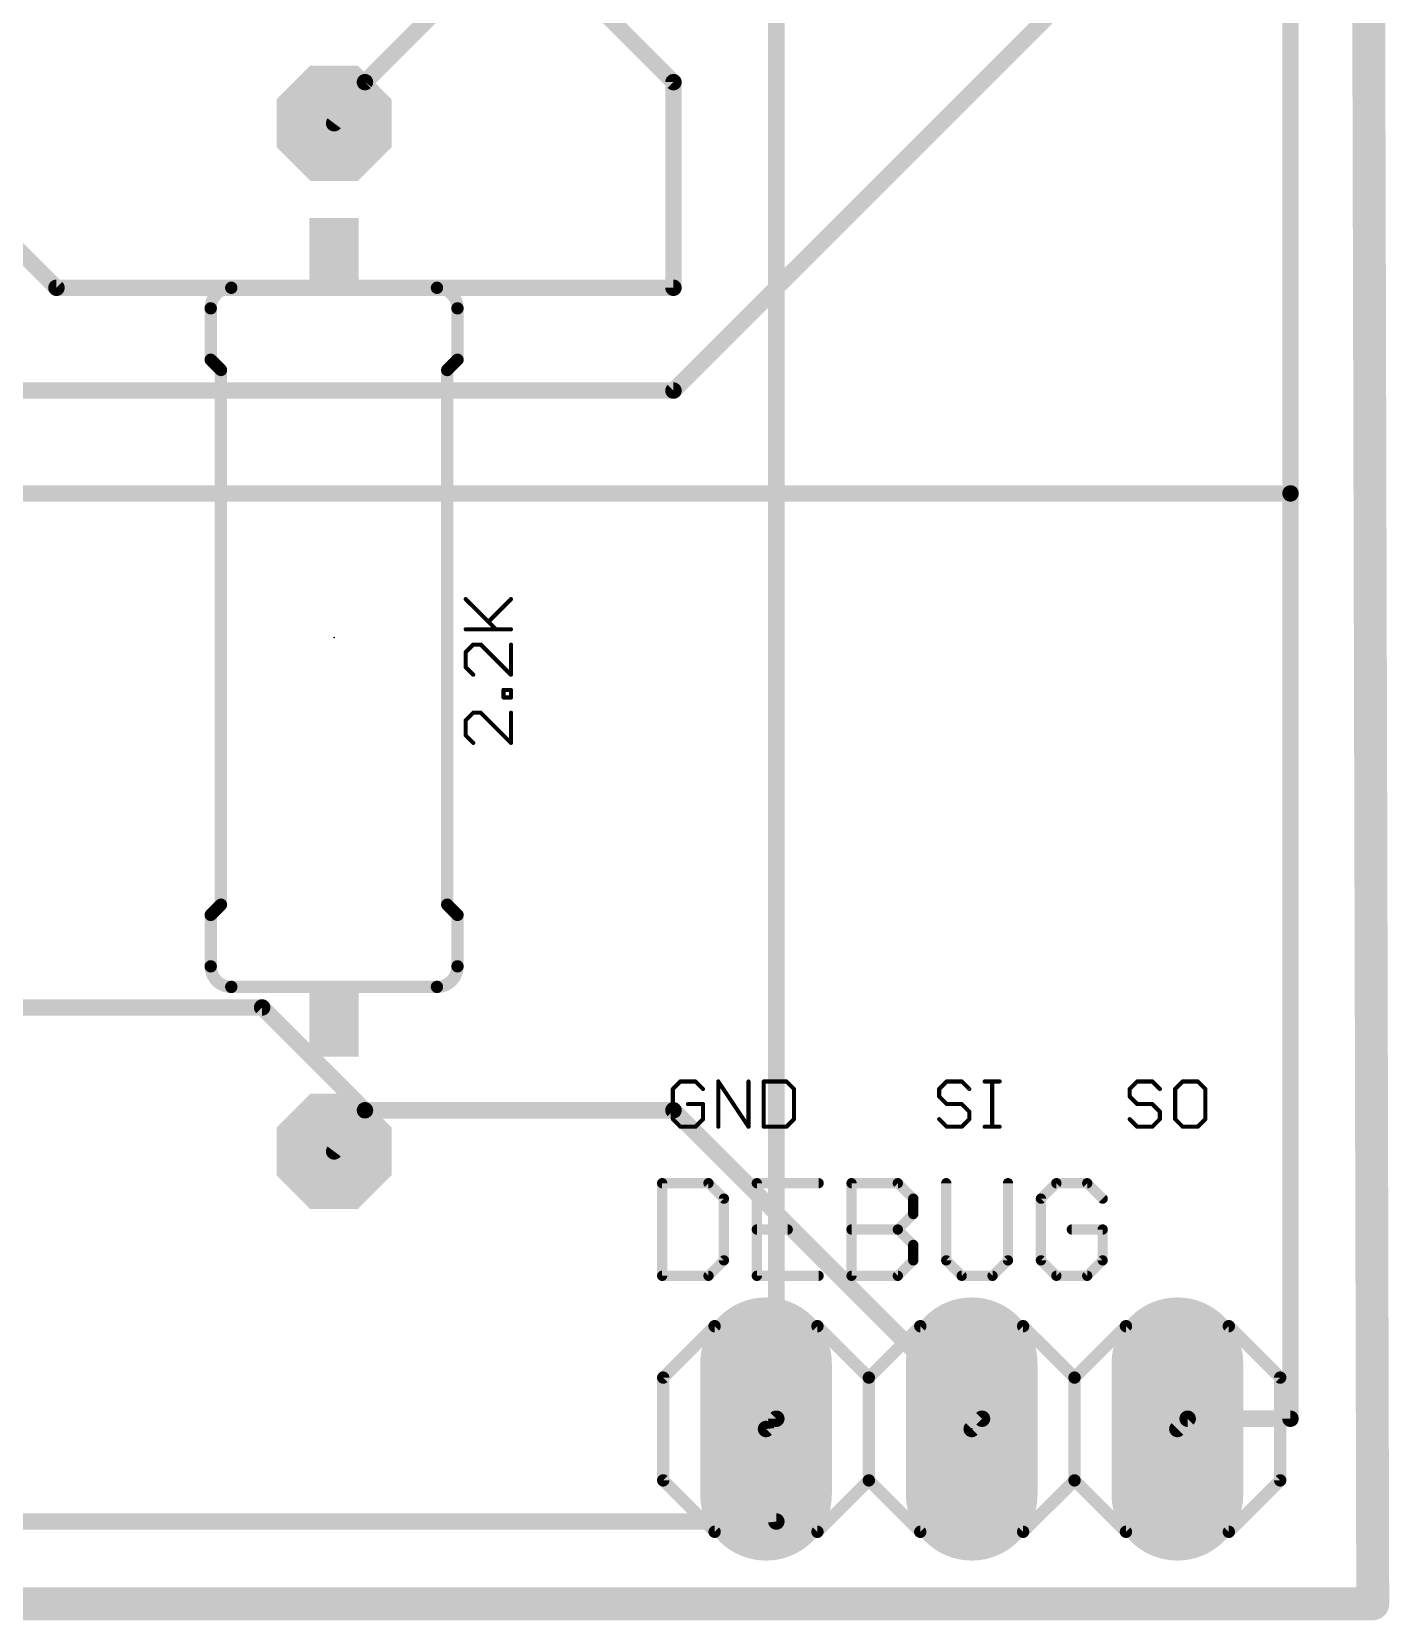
# Model space of a CAD drawing. Extents: x -2.2 to 88.8, y 2.6 to 53.2.
# Drawn here: x 72.09 to 88.85, y 2.59 to 22.21 of the extents above; entities that cross this region are included whole.
import ezdxf

# ---------------------------------------------------------------- set-up
doc = ezdxf.new("R2010")
doc.units = 0
for name, color, linetype in [('1', 22, 'CONTINUOUS'), ('16', 175, 'CONTINUOUS'), ('17', 82, 'CONTINUOUS'), ('20', 7, 'CONTINUOUS'), ('21', 253, 'CONTINUOUS'), ('23', 7, 'CONTINUOUS'), ('25', 253, 'CONTINUOUS')]:
    doc.layers.add(name, color=color, linetype=linetype)

# ---------------------------------------------------------------- blocks, each defined once
blk = doc.blocks.new('LONGP100')
at = {"const_width": 1}
blk.add_lwpolyline([(-0.5, 0), (0.5, 0)], dxfattribs=at)
at = {"const_width": 0.5}
for points in [[(-0.5, 0.25, 1), (-0.5, -0.25)], [(0.5, -0.25, 1), (0.5, 0.25)]]:
    blk.add_lwpolyline(points, format="xyb", dxfattribs=at)
blk = doc.blocks.new('RECT')
blk.add_solid([(-0.5, -0.5), (0.5, -0.5), (-0.5, 0.5), (0.5, 0.5)])
blk = doc.blocks.new('OCTAGONP')
at = {"const_width": 0.5}
blk.add_lwpolyline([(-0.25, -0.1036), (-0.25, 0.1036), (-0.1036, 0.25), (0.1036, 0.25), (0.25, 0.1036), (0.25, -0.1036), (0.1036, -0.25), (-0.1036, -0.25), (-0.25, -0.1036), (-0.25, 0.1036)], dxfattribs=at)

msp = doc.modelspace()

# ---------------------------------------------------------------- linework, layer by layer
at = {"layer": '1', "const_width": 0.2032}
for points in [[(81.28, 31.75), (81.28, 5.08)], [(78.74, 24.13), (76.2, 21.59)], [(76.2, 21.59), (75.819, 21.082)], [(81.28, 5.08), (81.153, 4.953)], [(81.28, 3.81), (81.153, 4.953)], [(6.35, 3.81), (81.28, 3.81)]]:
    msp.add_lwpolyline(points, dxfattribs=at)
at = {"layer": '1', "const_width": 0.1016}
for points in [[(76.1641, 21.6259, 1), (76.2359, 21.5541)], [(76.2406, 21.5595, 1), (76.1594, 21.6205)], [(75.7784, 21.1125, 1), (75.8596, 21.0515)], [(81.2292, 5.08, 1), (81.3308, 5.08)], [(81.3159, 5.0441, 1), (81.2441, 5.1159)], [(81.2035, 4.9586, 1), (81.1025, 4.9474)], [(81.1171, 4.9889, 1), (81.1889, 4.9171)], [(81.2295, 3.8044, 1), (81.3305, 3.8156)], [(81.28, 3.7592, 1), (81.28, 3.8608)]]:
    msp.add_lwpolyline(points, format="xyb", dxfattribs=at)
at = {"layer": '16', "const_width": 0.2032}
for points in [[(87.63, 16.51), (87.63, 29.21)], [(80.01, 17.78), (86.36, 24.13)], [(80.01, 21.59), (78.74, 22.86)], [(80.01, 19.05), (80.01, 21.59)], [(71.12, 20.32), (72.39, 19.05)], [(72.39, 19.05), (80.01, 19.05)], [(68.58, 17.78), (80.01, 17.78)], [(87.63, 16.51), (68.58, 16.51)], [(87.63, 5.08), (87.63, 16.51)], [(71.12, 10.16), (74.93, 10.16)], [(74.93, 10.16), (76.2, 8.89)], [(76.2, 8.89), (75.819, 8.382)], [(76.2, 8.89), (80.01, 8.89)], [(80.01, 8.89), (83.82, 5.08)], [(83.82, 5.08), (83.693, 4.953)], [(86.36, 5.08), (86.233, 4.953)], [(86.36, 5.08), (87.63, 5.08)]]:
    msp.add_lwpolyline(points, dxfattribs=at)
at = {"layer": '16', "const_width": 0.1016}
for points in [[(80.0608, 21.59, 1), (79.9592, 21.59)], [(79.9741, 21.5541, 1), (80.0459, 21.6259)], [(72.39, 19.1008, 1), (72.39, 18.9992)], [(72.3541, 19.0141, 1), (72.4259, 19.0859)], [(79.9592, 19.05, 1), (80.0608, 19.05)], [(80.01, 18.9992, 1), (80.01, 19.1008)], [(79.9741, 17.8159, 1), (80.0459, 17.7441)], [(80.01, 17.7292, 1), (80.01, 17.8308)], [(87.6808, 16.51, 1), (87.5792, 16.51)], [(87.5792, 16.51, 1), (87.6808, 16.51)], [(87.63, 16.4592, 1), (87.63, 16.5608)], [(74.9659, 10.1959, 1), (74.8941, 10.1241)], [(74.93, 10.1092, 1), (74.93, 10.2108)], [(76.2, 8.9408, 1), (76.2, 8.8392)], [(76.2406, 8.8595, 1), (76.1594, 8.9205)], [(76.1641, 8.8541, 1), (76.2359, 8.9259)], [(80.0459, 8.9259, 1), (79.9741, 8.8541)], [(80.01, 8.8392, 1), (80.01, 8.9408)], [(75.7784, 8.4125, 1), (75.8596, 8.3515)], [(83.8559, 5.0441, 1), (83.7841, 5.1159)], [(83.7841, 5.0441, 1), (83.8559, 5.1159)], [(86.36, 5.1308, 1), (86.36, 5.0292)], [(86.3959, 5.0441, 1), (86.3241, 5.1159)], [(87.5792, 5.08, 1), (87.6808, 5.08)], [(87.63, 5.0292, 1), (87.63, 5.1308)], [(83.6571, 4.9889, 1), (83.7289, 4.9171)], [(86.1971, 4.9889, 1), (86.2689, 4.9171)]]:
    msp.add_lwpolyline(points, format="xyb", dxfattribs=at)
at = {"layer": '20', "const_width": 0.4064}
for points in [[(88.519, 52.959), (88.646, 2.794)], [(88.646, 2.794), (-1.905, 2.794)]]:
    msp.add_lwpolyline(points, dxfattribs=at)
at = {"layer": '20', "const_width": 0.2032}
for points in [[(88.646, 2.6924, 1), (88.646, 2.8956)], [(88.5444, 2.7937, 1), (88.7476, 2.7943)]]:
    msp.add_lwpolyline(points, format="xyb", dxfattribs=at)
at = {"layer": '21'}
for points, const_width in [([(74.549, 19.05, 0.4142), (74.295, 18.796)], 0.1524), ([(74.549, 19.0881, 1), (74.549, 19.0119)], 0.0762), ([(74.549, 19.0119, 1), (74.549, 19.0881)], 0.0762), ([(77.343, 18.796, 0.4142), (77.089, 19.05)], 0.1524), ([(77.089, 19.0881, 1), (77.089, 19.0119)], 0.0762), ([(77.089, 19.0119, 1), (77.089, 19.0881)], 0.0762), ([(74.3331, 18.796, 1), (74.2569, 18.796)], 0.0762), ([(77.3811, 18.796, 1), (77.3049, 18.796)], 0.0762), ([(74.2569, 18.796, 1), (74.3331, 18.796)], 0.0762), ([(77.3049, 18.796, 1), (77.3811, 18.796)], 0.0762), ([(74.2569, 18.161, 1), (74.3331, 18.161)], 0.0762), ([(74.3219, 18.1879, 1), (74.2681, 18.1341)], 0.0762), ([(74.4601, 18.034, 1), (74.3839, 18.034)], 0.0762), ([(74.3951, 18.0071, 1), (74.4489, 18.0609)], 0.0762), ([(77.2541, 18.034, 1), (77.1779, 18.034)], 0.0762), ([(77.1891, 18.0609, 1), (77.2429, 18.0071)], 0.0762), ([(77.3049, 18.161, 1), (77.3811, 18.161)], 0.0762), ([(77.3699, 18.1341, 1), (77.3161, 18.1879)], 0.0762), ([(77.4531, 15.2129, 1), (77.4351, 15.195)], 0.0254), ([(78.0124, 15.195, 1), (77.9944, 15.2129)], 0.0254), ([(77.7148, 14.9333, 1), (77.7327, 14.9153)], 0.0254), ([(77.4441, 14.8438, 1), (77.4441, 14.8184)], 0.0254), ([(77.808, 14.8221, 1), (77.826, 14.8401)], 0.0254), ([(78.0034, 14.8184, 1), (78.0034, 14.8438)], 0.0254), ([(77.4568, 14.5494, 1), (77.4314, 14.5494)], 0.0254), ([(77.4351, 14.5584, 1), (77.4531, 14.5404)], 0.0254), ([(77.5373, 14.6553, 1), (77.5373, 14.6299)], 0.0254), ([(77.5463, 14.6336, 1), (77.5284, 14.6516)], 0.0254), ([(77.6395, 14.6516, 1), (77.6216, 14.6336)], 0.0254), ([(77.6305, 14.6299, 1), (77.6305, 14.6553)], 0.0254), ([(78.0161, 14.6426, 1), (77.9907, 14.6426)], 0.0254), ([(77.4531, 14.372, 1), (77.4351, 14.354)], 0.0254), ([(77.4314, 14.363, 1), (77.4568, 14.363)], 0.0254), ([(77.5284, 14.2608, 1), (77.5463, 14.2788)], 0.0254), ([(77.9907, 14.2698, 1), (78.0161, 14.2698)], 0.0254), ([(77.9944, 14.2608, 1), (78.0124, 14.2788)], 0.0254), ([(77.9229, 14.0823, 1), (77.8975, 14.0823)], 0.0254), ([(77.9102, 14.095, 1), (77.9102, 14.0696)], 0.0254), ([(77.9102, 14.0018, 1), (77.9102, 13.9764)], 0.0254), ([(77.8975, 13.9891, 1), (77.9229, 13.9891)], 0.0254), ([(78.0161, 14.0823, 1), (77.9907, 14.0823)], 0.0254), ([(77.9907, 13.9891, 1), (78.0161, 13.9891)], 0.0254), ([(78.0034, 14.0696, 1), (78.0034, 14.095)], 0.0254), ([(78.0034, 13.9764, 1), (78.0034, 14.0018)], 0.0254), ([(77.5373, 13.8134, 1), (77.5373, 13.788)], 0.0254), ([(77.5463, 13.7917, 1), (77.5284, 13.8096)], 0.0254), ([(77.6395, 13.8096, 1), (77.6216, 13.7917)], 0.0254), ([(77.6305, 13.788, 1), (77.6305, 13.8134)], 0.0254), ([(78.0161, 13.8007, 1), (77.9907, 13.8007)], 0.0254), ([(77.4568, 13.7074, 1), (77.4314, 13.7074)], 0.0254), ([(77.4351, 13.7164, 1), (77.4531, 13.6985)], 0.0254), ([(77.4531, 13.53, 1), (77.4351, 13.512)], 0.0254), ([(77.4314, 13.521, 1), (77.4568, 13.521)], 0.0254), ([(77.5284, 13.4188, 1), (77.5463, 13.4368)], 0.0254), ([(77.9907, 13.4278, 1), (78.0161, 13.4278)], 0.0254), ([(77.9944, 13.4188, 1), (78.0124, 13.4368)], 0.0254), ([(74.3839, 11.43, 1), (74.4601, 11.43)], 0.0762), ([(74.4489, 11.4031, 1), (74.3951, 11.4569)], 0.0762), ([(77.1779, 11.43, 1), (77.2541, 11.43)], 0.0762), ([(77.2429, 11.4569, 1), (77.1891, 11.4031)], 0.0762), ([(74.3331, 11.303, 1), (74.2569, 11.303)], 0.0762), ([(74.2681, 11.3299, 1), (74.3219, 11.2761)], 0.0762), ([(77.3811, 11.303, 1), (77.3049, 11.303)], 0.0762), ([(77.3161, 11.2761, 1), (77.3699, 11.3299)], 0.0762), ([(74.295, 10.668, 0.4142), (74.549, 10.414)], 0.1524), ([(74.3331, 10.668, 1), (74.2569, 10.668)], 0.0762), ([(74.2569, 10.668, 1), (74.3331, 10.668)], 0.0762), ([(77.089, 10.414, 0.4142), (77.343, 10.668)], 0.1524), ([(77.3811, 10.668, 1), (77.3049, 10.668)], 0.0762), ([(77.3049, 10.668, 1), (77.3811, 10.668)], 0.0762), ([(74.549, 10.4521, 1), (74.549, 10.3759)], 0.0762), ([(74.549, 10.3759, 1), (74.549, 10.4521)], 0.0762), ([(77.089, 10.4521, 1), (77.089, 10.3759)], 0.0762), ([(77.089, 10.3759, 1), (77.089, 10.4521)], 0.0762), ([(80.0957, 9.2588, 1), (80.0957, 9.2334)], 0.0254), ([(80.1047, 9.2371, 1), (80.0867, 9.2551)], 0.0254), ([(80.2911, 9.2551, 1), (80.2731, 9.2371)], 0.0254), ([(80.2821, 9.2334, 1), (80.2821, 9.2588)], 0.0254), ([(80.5765, 9.2461, 1), (80.5511, 9.2461)], 0.0254), ([(80.5743, 9.2531, 1), (80.5532, 9.239)], 0.0254), ([(80.9493, 9.2461, 1), (80.9239, 9.2461)], 0.0254), ([(81.1378, 9.2461, 1), (81.1124, 9.2461)], 0.0254), ([(81.1251, 9.2588, 1), (81.1251, 9.2334)], 0.0254), ([(81.4137, 9.2551, 1), (81.3957, 9.2371)], 0.0254), ([(81.4047, 9.2334, 1), (81.4047, 9.2588)], 0.0254), ([(83.3841, 9.2588, 1), (83.3841, 9.2334)], 0.0254), ([(83.3931, 9.2371, 1), (83.3751, 9.2551)], 0.0254), ([(83.5795, 9.2551, 1), (83.5615, 9.2371)], 0.0254), ([(83.5705, 9.2334, 1), (83.5705, 9.2588)], 0.0254), ([(83.8522, 9.2588, 1), (83.8522, 9.2334)], 0.0254), ([(83.9581, 9.2461, 1), (83.9327, 9.2461)], 0.0254), ([(84.0386, 9.2334, 1), (84.0386, 9.2588)], 0.0254), ([(85.737, 9.2588, 1), (85.737, 9.2334)], 0.0254), ([(85.746, 9.2371, 1), (85.728, 9.2551)], 0.0254), ([(85.9324, 9.2551, 1), (85.9144, 9.2371)], 0.0254), ([(85.9234, 9.2334, 1), (85.9234, 9.2588)], 0.0254), ([(86.2983, 9.2588, 1), (86.2983, 9.2334)], 0.0254), ([(86.3073, 9.2371, 1), (86.2893, 9.2551)], 0.0254), ([(86.4937, 9.2551, 1), (86.4757, 9.2371)], 0.0254), ([(86.4847, 9.2334, 1), (86.4847, 9.2588)], 0.0254), ([(80.0152, 9.1529, 1), (79.9898, 9.1529)], 0.0254), ([(79.9935, 9.1618, 1), (80.0114, 9.1439)], 0.0254), ([(80.3663, 9.1439, 1), (80.3843, 9.1618)], 0.0254), ([(81.5106, 9.1529, 1), (81.4852, 9.1529)], 0.0254), ([(81.489, 9.1439, 1), (81.5069, 9.1618)], 0.0254), ([(83.3036, 9.1529, 1), (83.2782, 9.1529)], 0.0254), ([(83.2819, 9.1618, 1), (83.2999, 9.1439)], 0.0254), ([(83.2999, 9.0686, 1), (83.2819, 9.0507)], 0.0254), ([(83.2782, 9.0597, 1), (83.3036, 9.0597)], 0.0254), ([(83.6548, 9.1439, 1), (83.6727, 9.1618)], 0.0254), ([(85.6565, 9.1529, 1), (85.6311, 9.1529)], 0.0254), ([(85.6348, 9.1618, 1), (85.6528, 9.1439)], 0.0254), ([(85.6528, 9.0686, 1), (85.6348, 9.0507)], 0.0254), ([(85.6311, 9.0597, 1), (85.6565, 9.0597)], 0.0254), ([(86.0076, 9.1439, 1), (86.0256, 9.1618)], 0.0254), ([(86.2178, 9.1529, 1), (86.1924, 9.1529)], 0.0254), ([(86.1961, 9.1618, 1), (86.2141, 9.1439)], 0.0254), ([(86.5906, 9.1529, 1), (86.5652, 9.1529)], 0.0254), ([(86.569, 9.1439, 1), (86.5869, 9.1618)], 0.0254), ([(80.1889, 8.9791, 1), (80.1889, 8.9537)], 0.0254), ([(80.388, 8.9664, 1), (80.3626, 8.9664)], 0.0254), ([(80.3753, 8.9537, 1), (80.3753, 8.9791)], 0.0254), ([(83.3841, 8.9791, 1), (83.3841, 8.9537)], 0.0254), ([(83.3751, 8.9575, 1), (83.3931, 8.9754)], 0.0254), ([(83.5795, 8.9754, 1), (83.5615, 8.9575)], 0.0254), ([(83.5705, 8.9537, 1), (83.5705, 8.9791)], 0.0254), ([(83.6764, 8.8732, 1), (83.651, 8.8732)], 0.0254), ([(83.6548, 8.8642, 1), (83.6727, 8.8822)], 0.0254), ([(85.737, 8.9791, 1), (85.737, 8.9537)], 0.0254), ([(85.728, 8.9575, 1), (85.746, 8.9754)], 0.0254), ([(85.9324, 8.9754, 1), (85.9144, 8.9575)], 0.0254), ([(85.9234, 8.9537, 1), (85.9234, 8.9791)], 0.0254), ([(86.0293, 8.8732, 1), (86.0039, 8.8732)], 0.0254), ([(86.0076, 8.8642, 1), (86.0256, 8.8822)], 0.0254), ([(80.0114, 8.789, 1), (79.9935, 8.771)], 0.0254), ([(79.9898, 8.78, 1), (80.0152, 8.78)], 0.0254), ([(80.0957, 8.6995, 1), (80.0957, 8.6741)], 0.0254), ([(80.0867, 8.6778, 1), (80.1047, 8.6958)], 0.0254), ([(80.2731, 8.6958, 1), (80.2911, 8.6778)], 0.0254), ([(80.2821, 8.6741, 1), (80.2821, 8.6995)], 0.0254), ([(80.3626, 8.78, 1), (80.388, 8.78)], 0.0254), ([(80.3843, 8.771, 1), (80.3663, 8.789)], 0.0254), ([(80.5511, 8.6868, 1), (80.5765, 8.6868)], 0.0254), ([(80.9239, 8.6868, 1), (80.9493, 8.6868)], 0.0254), ([(80.9261, 8.6798, 1), (80.9472, 8.6938)], 0.0254), ([(81.1251, 8.6995, 1), (81.1251, 8.6741)], 0.0254), ([(81.1124, 8.6868, 1), (81.1378, 8.6868)], 0.0254), ([(81.3957, 8.6958, 1), (81.4137, 8.6778)], 0.0254), ([(81.4047, 8.6741, 1), (81.4047, 8.6995)], 0.0254), ([(81.4852, 8.78, 1), (81.5106, 8.78)], 0.0254), ([(81.5069, 8.771, 1), (81.489, 8.789)], 0.0254), ([(83.2999, 8.789, 1), (83.2819, 8.771)], 0.0254), ([(83.3841, 8.6995, 1), (83.3841, 8.6741)], 0.0254), ([(83.3751, 8.6778, 1), (83.3931, 8.6958)], 0.0254), ([(83.5615, 8.6958, 1), (83.5795, 8.6778)], 0.0254), ([(83.5705, 8.6741, 1), (83.5705, 8.6995)], 0.0254), ([(83.651, 8.78, 1), (83.6764, 8.78)], 0.0254), ([(83.6727, 8.771, 1), (83.6548, 8.789)], 0.0254), ([(83.8522, 8.6995, 1), (83.8522, 8.6741)], 0.0254), ([(83.9327, 8.6868, 1), (83.9581, 8.6868)], 0.0254), ([(84.0386, 8.6741, 1), (84.0386, 8.6995)], 0.0254), ([(85.6528, 8.789, 1), (85.6348, 8.771)], 0.0254), ([(85.737, 8.6995, 1), (85.737, 8.6741)], 0.0254), ([(85.728, 8.6778, 1), (85.746, 8.6958)], 0.0254), ([(85.9144, 8.6958, 1), (85.9324, 8.6778)], 0.0254), ([(85.9234, 8.6741, 1), (85.9234, 8.6995)], 0.0254), ([(86.0039, 8.78, 1), (86.0293, 8.78)], 0.0254), ([(86.0256, 8.771, 1), (86.0076, 8.789)], 0.0254), ([(86.2141, 8.789, 1), (86.1961, 8.771)], 0.0254), ([(86.1924, 8.78, 1), (86.2178, 8.78)], 0.0254), ([(86.2983, 8.6995, 1), (86.2983, 8.6741)], 0.0254), ([(86.2893, 8.6778, 1), (86.3073, 8.6958)], 0.0254), ([(86.4757, 8.6958, 1), (86.4937, 8.6778)], 0.0254), ([(86.4847, 8.6741, 1), (86.4847, 8.6995)], 0.0254), ([(86.5652, 8.78, 1), (86.5906, 8.78)], 0.0254), ([(86.5869, 8.771, 1), (86.569, 8.789)], 0.0254), ([(80.518, 6.2611, 1), (80.518, 6.1849)], 0.0762), ([(80.5449, 6.1961, 1), (80.4911, 6.2499)], 0.0762), ([(81.8149, 6.2499, 1), (81.7611, 6.1961)], 0.0762), ([(81.788, 6.1849, 1), (81.788, 6.2611)], 0.0762), ([(83.058, 6.2611, 1), (83.058, 6.1849)], 0.0762), ([(83.0849, 6.1961, 1), (83.0311, 6.2499)], 0.0762), ([(84.3549, 6.2499, 1), (84.3011, 6.1961)], 0.0762), ([(84.328, 6.1849, 1), (84.328, 6.2611)], 0.0762), ([(85.598, 6.2611, 1), (85.598, 6.1849)], 0.0762), ([(85.6249, 6.1961, 1), (85.5711, 6.2499)], 0.0762), ([(86.8949, 6.2499, 1), (86.8411, 6.1961)], 0.0762), ([(86.868, 6.1849, 1), (86.868, 6.2611)], 0.0762), ([(79.9211, 5.588, 1), (79.8449, 5.588)], 0.0762), ([(79.8561, 5.6149, 1), (79.9099, 5.5611)], 0.0762), ([(82.4611, 5.588, 1), (82.3849, 5.588)], 0.0762), ([(82.3961, 5.6149, 1), (82.4499, 5.5611)], 0.0762), ([(82.3961, 5.5611, 1), (82.4499, 5.6149)], 0.0762), ([(85.0011, 5.588, 1), (84.9249, 5.588)], 0.0762), ([(84.9361, 5.6149, 1), (84.9899, 5.5611)], 0.0762), ([(84.9361, 5.5611, 1), (84.9899, 5.6149)], 0.0762), ([(87.5411, 5.588, 1), (87.4649, 5.588)], 0.0762), ([(87.4761, 5.5611, 1), (87.5299, 5.6149)], 0.0762), ([(79.8449, 4.318, 1), (79.9211, 4.318)], 0.0762), ([(79.9099, 4.3449, 1), (79.8561, 4.2911)], 0.0762), ([(82.3849, 4.318, 1), (82.4611, 4.318)], 0.0762), ([(82.4499, 4.3449, 1), (82.3961, 4.2911)], 0.0762), ([(82.4499, 4.2911, 1), (82.3961, 4.3449)], 0.0762), ([(84.9249, 4.318, 1), (85.0011, 4.318)], 0.0762), ([(84.9899, 4.3449, 1), (84.9361, 4.2911)], 0.0762), ([(84.9899, 4.2911, 1), (84.9361, 4.3449)], 0.0762), ([(87.4649, 4.318, 1), (87.5411, 4.318)], 0.0762), ([(87.5299, 4.2911, 1), (87.4761, 4.3449)], 0.0762), ([(80.518, 3.7211, 1), (80.518, 3.6449)], 0.0762), ([(80.4911, 3.6561, 1), (80.5449, 3.7099)], 0.0762), ([(81.7611, 3.7099, 1), (81.8149, 3.6561)], 0.0762), ([(81.788, 3.6449, 1), (81.788, 3.7211)], 0.0762), ([(83.058, 3.7211, 1), (83.058, 3.6449)], 0.0762), ([(83.0311, 3.6561, 1), (83.0849, 3.7099)], 0.0762), ([(84.3011, 3.7099, 1), (84.3549, 3.6561)], 0.0762), ([(84.328, 3.6449, 1), (84.328, 3.7211)], 0.0762), ([(85.598, 3.7211, 1), (85.598, 3.6449)], 0.0762), ([(85.5711, 3.6561, 1), (85.6249, 3.7099)], 0.0762), ([(86.8411, 3.7099, 1), (86.8949, 3.6561)], 0.0762), ([(86.868, 3.6449, 1), (86.868, 3.7211)], 0.0762)]:
    msp.add_lwpolyline(points, format="xyb", dxfattribs=dict(at, const_width=const_width))
for points, const_width in [([(74.549, 19.05), (77.089, 19.05)], 0.1524), ([(74.295, 18.796), (74.295, 18.161)], 0.1524), ([(77.343, 18.796), (77.343, 18.161)], 0.1524), ([(74.422, 18.034), (74.295, 18.161)], 0.1524), ([(74.422, 11.43), (74.422, 18.034)], 0.1524), ([(77.216, 18.034), (77.343, 18.161)], 0.1524), ([(77.216, 11.43), (77.216, 18.034)], 0.1524), ([(77.817, 14.8311), (77.4441, 15.2039)], 0.0508), ([(77.7238, 14.9243), (78.0034, 15.2039)], 0.0508), ([(77.4441, 14.8311), (78.0034, 14.8311)], 0.0508), ([(77.5373, 14.6426), (77.4441, 14.5494)], 0.0508), ([(77.4441, 14.5494), (77.4441, 14.363)], 0.0508), ([(77.6305, 14.6426), (77.5373, 14.6426)], 0.0508), ([(78.0034, 14.2698), (77.6305, 14.6426)], 0.0508), ([(78.0034, 14.6426), (78.0034, 14.2698)], 0.0508), ([(77.4441, 14.363), (77.5373, 14.2698)], 0.0508), ([(77.9102, 13.9891), (77.9102, 14.0823)], 0.0508), ([(77.9102, 14.0823), (78.0034, 14.0823)], 0.0508), ([(78.0034, 13.9891), (77.9102, 13.9891)], 0.0508), ([(78.0034, 14.0823), (78.0034, 13.9891)], 0.0508), ([(77.5373, 13.8007), (77.4441, 13.7074)], 0.0508), ([(77.6305, 13.8007), (77.5373, 13.8007)], 0.0508), ([(78.0034, 13.4278), (77.6305, 13.8007)], 0.0508), ([(78.0034, 13.8007), (78.0034, 13.4278)], 0.0508), ([(77.4441, 13.7074), (77.4441, 13.521)], 0.0508), ([(77.4441, 13.521), (77.5373, 13.4278)], 0.0508), ([(74.422, 11.43), (74.295, 11.303)], 0.1524), ([(77.216, 11.43), (77.343, 11.303)], 0.1524), ([(74.295, 10.668), (74.295, 11.303)], 0.1524), ([(77.343, 10.668), (77.343, 11.303)], 0.1524), ([(74.549, 10.414), (77.089, 10.414)], 0.1524), ([(80.0957, 9.2461), (80.0025, 9.1529)], 0.0508), ([(80.2821, 9.2461), (80.0957, 9.2461)], 0.0508), ([(80.3753, 9.1529), (80.2821, 9.2461)], 0.0508), ([(80.5638, 8.6868), (80.5638, 9.2461)], 0.0508), ([(80.5638, 9.2461), (80.9366, 8.6868)], 0.0508), ([(80.9366, 8.6868), (80.9366, 9.2461)], 0.0508), ([(81.1251, 9.2461), (81.1251, 8.6868)], 0.0508), ([(81.4047, 9.2461), (81.1251, 9.2461)], 0.0508), ([(81.4979, 9.1529), (81.4047, 9.2461)], 0.0508), ([(83.3841, 9.2461), (83.2909, 9.1529)], 0.0508), ([(83.5705, 9.2461), (83.3841, 9.2461)], 0.0508), ([(83.6637, 9.1529), (83.5705, 9.2461)], 0.0508), ([(83.8522, 9.2461), (84.0386, 9.2461)], 0.0508), ([(83.9454, 8.6868), (83.9454, 9.2461)], 0.0508), ([(85.737, 9.2461), (85.6438, 9.1529)], 0.0508), ([(85.9234, 9.2461), (85.737, 9.2461)], 0.0508), ([(86.0166, 9.1529), (85.9234, 9.2461)], 0.0508), ([(86.2983, 9.2461), (86.2051, 9.1529)], 0.0508), ([(86.4847, 9.2461), (86.2983, 9.2461)], 0.0508), ([(86.5779, 9.1529), (86.4847, 9.2461)], 0.0508), ([(80.0025, 9.1529), (80.0025, 8.78)], 0.0508), ([(81.4979, 8.78), (81.4979, 9.1529)], 0.0508), ([(83.2909, 9.1529), (83.2909, 9.0597)], 0.0508), ([(83.2909, 9.0597), (83.3841, 8.9664)], 0.0508), ([(85.6438, 9.1529), (85.6438, 9.0597)], 0.0508), ([(85.6438, 9.0597), (85.737, 8.9664)], 0.0508), ([(86.2051, 9.1529), (86.2051, 8.78)], 0.0508), ([(86.5779, 8.78), (86.5779, 9.1529)], 0.0508), ([(80.3753, 8.9664), (80.1889, 8.9664)], 0.0508), ([(80.3753, 8.78), (80.3753, 8.9664)], 0.0508), ([(83.3841, 8.9664), (83.5705, 8.9664)], 0.0508), ([(83.5705, 8.9664), (83.6637, 8.8732)], 0.0508), ([(83.6637, 8.8732), (83.6637, 8.78)], 0.0508), ([(85.737, 8.9664), (85.9234, 8.9664)], 0.0508), ([(85.9234, 8.9664), (86.0166, 8.8732)], 0.0508), ([(86.0166, 8.8732), (86.0166, 8.78)], 0.0508), ([(80.0025, 8.78), (80.0957, 8.6868)], 0.0508), ([(80.0957, 8.6868), (80.2821, 8.6868)], 0.0508), ([(80.2821, 8.6868), (80.3753, 8.78)], 0.0508), ([(81.1251, 8.6868), (81.4047, 8.6868)], 0.0508), ([(81.4047, 8.6868), (81.4979, 8.78)], 0.0508), ([(83.3841, 8.6868), (83.2909, 8.78)], 0.0508), ([(83.5705, 8.6868), (83.3841, 8.6868)], 0.0508), ([(83.6637, 8.78), (83.5705, 8.6868)], 0.0508), ([(83.8522, 8.6868), (84.0386, 8.6868)], 0.0508), ([(85.737, 8.6868), (85.6438, 8.78)], 0.0508), ([(85.9234, 8.6868), (85.737, 8.6868)], 0.0508), ([(86.0166, 8.78), (85.9234, 8.6868)], 0.0508), ([(86.2051, 8.78), (86.2983, 8.6868)], 0.0508), ([(86.2983, 8.6868), (86.4847, 8.6868)], 0.0508), ([(86.4847, 8.6868), (86.5779, 8.78)], 0.0508), ([(80.518, 6.223), (79.883, 5.588)], 0.1524), ([(80.518, 6.223), (81.788, 6.223)], 0.1524), ([(81.788, 6.223), (82.423, 5.588)], 0.1524), ([(82.423, 5.588), (83.058, 6.223)], 0.1524), ([(83.058, 6.223), (84.328, 6.223)], 0.1524), ([(84.328, 6.223), (84.963, 5.588)], 0.1524), ([(84.963, 5.588), (85.598, 6.223)], 0.1524), ([(85.598, 6.223), (86.868, 6.223)], 0.1524), ([(86.868, 6.223), (87.503, 5.588)], 0.1524), ([(79.883, 5.588), (79.883, 4.318)], 0.1524), ([(82.423, 5.588), (82.423, 4.318)], 0.1524), ([(84.963, 5.588), (84.963, 4.318)], 0.1524), ([(87.503, 5.588), (87.503, 4.318)], 0.1524), ([(79.883, 4.318), (80.518, 3.683)], 0.1524), ([(82.423, 4.318), (81.788, 3.683)], 0.1524), ([(83.058, 3.683), (82.423, 4.318)], 0.1524), ([(84.963, 4.318), (84.328, 3.683)], 0.1524), ([(85.598, 3.683), (84.963, 4.318)], 0.1524), ([(87.503, 4.318), (86.868, 3.683)], 0.1524), ([(81.788, 3.683), (80.518, 3.683)], 0.1524), ([(84.328, 3.683), (83.058, 3.683)], 0.1524), ([(86.868, 3.683), (85.598, 3.683)], 0.1524)]:
    msp.add_lwpolyline(points, dxfattribs=dict(at, const_width=const_width))
at = {"layer": '23'}
for p in [(75.819, 14.732), (83.693, 4.953)]:
    msp.add_point(p, dxfattribs=at)
at = {"layer": '25', "const_width": 0.0635}
for points in [[(79.9021, 7.9893, 1), (79.8385, 7.9893)], [(79.8703, 8.021, 1), (79.8703, 7.9575)], [(80.4647, 8.0117, 1), (80.4198, 7.9668)], [(80.4423, 7.9575, 1), (80.4423, 8.021)], [(81.0397, 8.021, 1), (81.0397, 7.9575)], [(81.0714, 7.9893, 1), (81.0079, 7.9893)], [(81.8023, 7.9575, 1), (81.8023, 8.021)], [(82.2408, 7.9893, 1), (82.1773, 7.9893)], [(82.2091, 8.021, 1), (82.2091, 7.9575)], [(82.8035, 8.0117, 1), (82.7586, 7.9668)], [(82.7811, 7.9575, 1), (82.7811, 8.021)], [(83.4102, 7.9893, 1), (83.3467, 7.9893)], [(84.1729, 7.9893, 1), (84.1094, 7.9893)], [(84.7386, 8.021, 1), (84.7386, 7.9575)], [(84.761, 7.9668, 1), (84.7161, 8.0117)], [(85.1423, 8.0117, 1), (85.0974, 7.9668)], [(85.1199, 7.9575, 1), (85.1199, 8.021)], [(80.6647, 7.7986, 1), (80.6012, 7.7986)], [(80.6105, 7.7762, 1), (80.6554, 7.8211)], [(83.0035, 7.7986, 1), (82.94, 7.7986)], [(82.9493, 7.7762, 1), (82.9942, 7.8211)], [(84.5796, 7.7986, 1), (84.5161, 7.7986)], [(84.5254, 7.8211, 1), (84.5703, 7.7762)], [(85.2881, 7.7762, 1), (85.333, 7.8211)], [(82.9942, 7.5855, 1), (82.9493, 7.6304)], [(81.0397, 7.449, 1), (81.0397, 7.3855)], [(81.421, 7.3855, 1), (81.421, 7.449)], [(82.2091, 7.449, 1), (82.2091, 7.3855)], [(82.8035, 7.4397, 1), (82.7586, 7.3948)], [(82.7586, 7.4397, 1), (82.8035, 7.3948)], [(82.7811, 7.3855, 1), (82.7811, 7.449)], [(82.94, 7.608, 1), (83.0035, 7.608)], [(84.9292, 7.449, 1), (84.9292, 7.3855)], [(85.3423, 7.4173, 1), (85.2788, 7.4173)], [(85.3105, 7.3855, 1), (85.3105, 7.449)], [(83.0035, 7.2266, 1), (82.94, 7.2266)], [(82.9493, 7.2042, 1), (82.9942, 7.2491)], [(80.6012, 7.036, 1), (80.6647, 7.036)], [(80.6554, 7.0135, 1), (80.6105, 7.0584)], [(82.94, 7.036, 1), (83.0035, 7.036)], [(82.9942, 7.0135, 1), (82.9493, 7.0584)], [(83.3467, 7.036, 1), (83.4102, 7.036)], [(83.4009, 7.0584, 1), (83.356, 7.0135)], [(84.1094, 7.036, 1), (84.1729, 7.036)], [(84.1636, 7.0135, 1), (84.1187, 7.0584)], [(84.5161, 7.036, 1), (84.5796, 7.036)], [(84.5703, 7.0584, 1), (84.5254, 7.0135)], [(85.2788, 7.036, 1), (85.3423, 7.036)], [(85.333, 7.0135, 1), (85.2881, 7.0584)], [(79.8385, 6.8453, 1), (79.9021, 6.8453)], [(79.8703, 6.877, 1), (79.8703, 6.8136)], [(80.4198, 6.8678, 1), (80.4647, 6.8228)], [(80.4423, 6.8136, 1), (80.4423, 6.877)], [(81.0397, 6.877, 1), (81.0397, 6.8136)], [(81.0079, 6.8453, 1), (81.0714, 6.8453)], [(81.8023, 6.8136, 1), (81.8023, 6.877)], [(82.1773, 6.8453, 1), (82.2408, 6.8453)], [(82.2091, 6.877, 1), (82.2091, 6.8136)], [(82.7586, 6.8678, 1), (82.8035, 6.8228)], [(82.7811, 6.8136, 1), (82.7811, 6.877)], [(83.5692, 6.877, 1), (83.5692, 6.8136)], [(83.5467, 6.8228, 1), (83.5916, 6.8678)], [(83.928, 6.8678, 1), (83.9729, 6.8228)], [(83.9505, 6.8136, 1), (83.9505, 6.877)], [(84.7386, 6.877, 1), (84.7386, 6.8136)], [(84.7161, 6.8228, 1), (84.761, 6.8678)], [(85.0974, 6.8678, 1), (85.1423, 6.8228)], [(85.1199, 6.8136, 1), (85.1199, 6.877)]]:
    msp.add_lwpolyline(points, format="xyb", dxfattribs=at)
at = {"layer": '25', "const_width": 0.127}
for points in [[(79.8703, 7.9893), (79.8703, 6.8453)], [(80.4423, 7.9893), (79.8703, 7.9893)], [(80.633, 7.7986), (80.4423, 7.9893)], [(81.8023, 7.9893), (81.0397, 7.9893)], [(81.0397, 7.9893), (81.0397, 6.8453)], [(82.2091, 6.8453), (82.2091, 7.9893)], [(82.2091, 7.9893), (82.7811, 7.9893)], [(82.7811, 7.9893), (82.9717, 7.7986)], [(83.3785, 7.9893), (83.3785, 7.036)], [(84.1411, 7.036), (84.1411, 7.9893)], [(84.7386, 7.9893), (84.5479, 7.7986)], [(85.1199, 7.9893), (84.7386, 7.9893)], [(85.3105, 7.7986), (85.1199, 7.9893)], [(80.633, 7.036), (80.633, 7.7986)], [(82.9717, 7.7986), (82.9717, 7.608)], [(84.5479, 7.7986), (84.5479, 7.036)], [(82.9717, 7.608), (82.7811, 7.4173)], [(81.0397, 7.4173), (81.421, 7.4173)], [(82.2091, 7.4173), (82.7811, 7.4173)], [(82.7811, 7.4173), (82.9717, 7.2266)], [(85.3105, 7.4173), (84.9292, 7.4173)], [(85.3105, 7.036), (85.3105, 7.4173)], [(82.9717, 7.2266), (82.9717, 7.036)], [(80.4423, 6.8453), (80.633, 7.036)], [(82.9717, 7.036), (82.7811, 6.8453)], [(83.3785, 7.036), (83.5692, 6.8453)], [(83.9505, 6.8453), (84.1411, 7.036)], [(84.5479, 7.036), (84.7386, 6.8453)], [(85.1199, 6.8453), (85.3105, 7.036)], [(79.8703, 6.8453), (80.4423, 6.8453)], [(81.0397, 6.8453), (81.8023, 6.8453)], [(82.7811, 6.8453), (82.2091, 6.8453)], [(83.5692, 6.8453), (83.9505, 6.8453)], [(84.7386, 6.8453), (85.1199, 6.8453)]]:
    msp.add_lwpolyline(points, dxfattribs=at)

# ---------------------------------------------------------------- block references
at = {"layer": '17'}
for name, p, xscale, yscale, rotation in [('OCTAGONP', (75.819, 21.082), 1.4224, 1.4224, 270), ('OCTAGONP', (75.819, 21.082), 1.4224, 1.4224, 270), ('OCTAGONP', (75.819, 8.382), 1.4224, 1.4224, 270), ('OCTAGONP', (75.819, 8.382), 1.4224, 1.4224, 270), ('LONGP100', (81.153, 4.953), 1.6256, 1.6256, 90), ('LONGP100', (81.153, 4.953), 1.6256, 1.6256, 90), ('LONGP100', (83.693, 4.953), 1.6256, 1.6256, 90), ('LONGP100', (83.693, 4.953), 1.6256, 1.6256, 90), ('LONGP100', (86.233, 4.953), 1.6256, 1.6256, 90), ('LONGP100', (86.233, 4.953), 1.6256, 1.6256, 90)]:
    msp.add_blockref(name, p, dxfattribs=dict(at, xscale=xscale, yscale=yscale, rotation=rotation))
at = {"layer": '21', "xscale": 0.8636, "yscale": 0.6096, "rotation": 270}
for p in [(75.819, 19.4818), (75.819, 9.9822)]:
    msp.add_blockref('RECT', p, dxfattribs=at)

doc.saveas('drawing.dxf')
